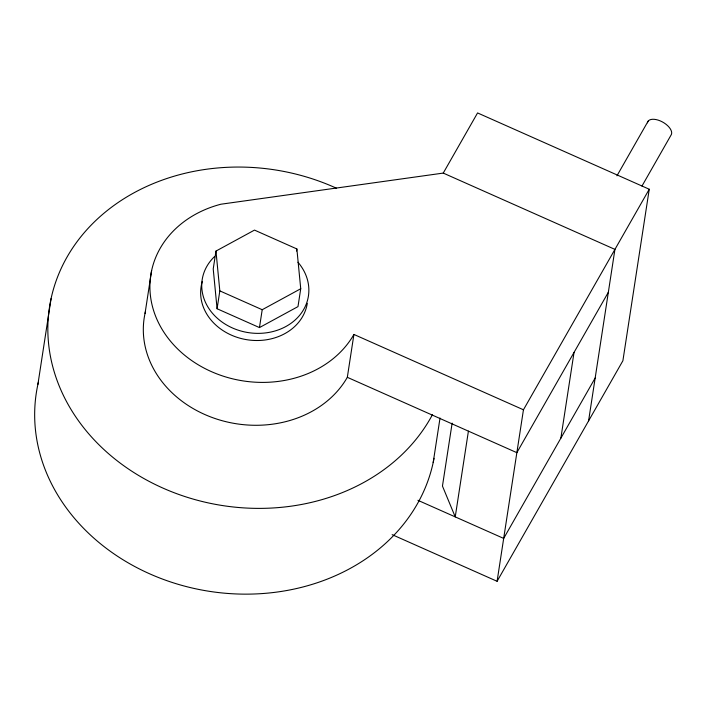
<?xml version="1.0" encoding="UTF-8"?>
<svg xmlns="http://www.w3.org/2000/svg" width="707" height="707" viewBox="0 0 707 707"><rect width="100%" height="100%" fill="white"/><g stroke="black" fill="none" stroke-linecap="round" stroke-linejoin="round"><path stroke-width="1.06" d="M37.895 384.414L51.072 298.654M145.041 313.431L151.625 270.551M215.971 251.073L213.222 268.934L217.084 308.747L259.46 327.58L297.983 306.608L300.731 288.748L296.869 248.944L254.493 230.102L215.971 251.073L219.824 290.877L217.084 308.747M259.46 327.58L262.209 309.719L300.731 288.748M296.551 251.038L296.869 248.944M145.518 311.345A107.491 90.602 8.7 0 0 216.536 419.012A107.491 90.602 8.7 0 0 347.323 377.317L353.915 334.438A107.491 90.602 8.7 0 1 177.704 349.002A107.491 90.602 8.7 0 1 220.884 204.226L443.254 173.082L614.931 249.385L588.577 420.895M433.188 462.528L440.028 418.023M452.135 423.122L442.458 486.08L455.237 516.888L468.414 431.137M392.146 534.651L497.092 581.295L523.445 409.786L649.247 189.237L477.57 112.934L443.254 173.082M560.863 438.163L574.04 352.413M649.247 189.237L622.894 360.738L497.092 581.295M616.964 175.796L648.125 121.153M641.974 186.056L670.952 135.249A13.433 6.884 29.7 0 0 662.212 121.825A13.433 6.884 29.7 0 0 647.435 122.824M608.347 292.265L516.852 452.666L347.323 377.317M595.17 378.015L503.676 538.416L417.908 500.3M353.915 334.438L523.445 409.786M219.824 290.877L262.209 309.719M432.472 414.62A201.548 169.883 8.7 0 1 165.35 489.147A201.548 169.883 8.7 0 1 66.988 257.154A201.548 169.883 8.7 0 1 336.488 188.239M434.036 458.313A201.548 169.883 8.7 0 1 200.956 589.868A201.548 169.883 8.7 0 1 38.364 382.31M297.956 262.235A53.75 45.301 8.7 0 1 290.71 323.514A53.75 45.301 8.7 0 1 217.783 318.663A53.75 45.301 8.7 0 1 214.433 256.685M307.298 303.312A53.75 45.301 8.7 0 1 244.012 339.183A53.75 45.301 8.7 0 1 202.308 281.466"/></g></svg>
